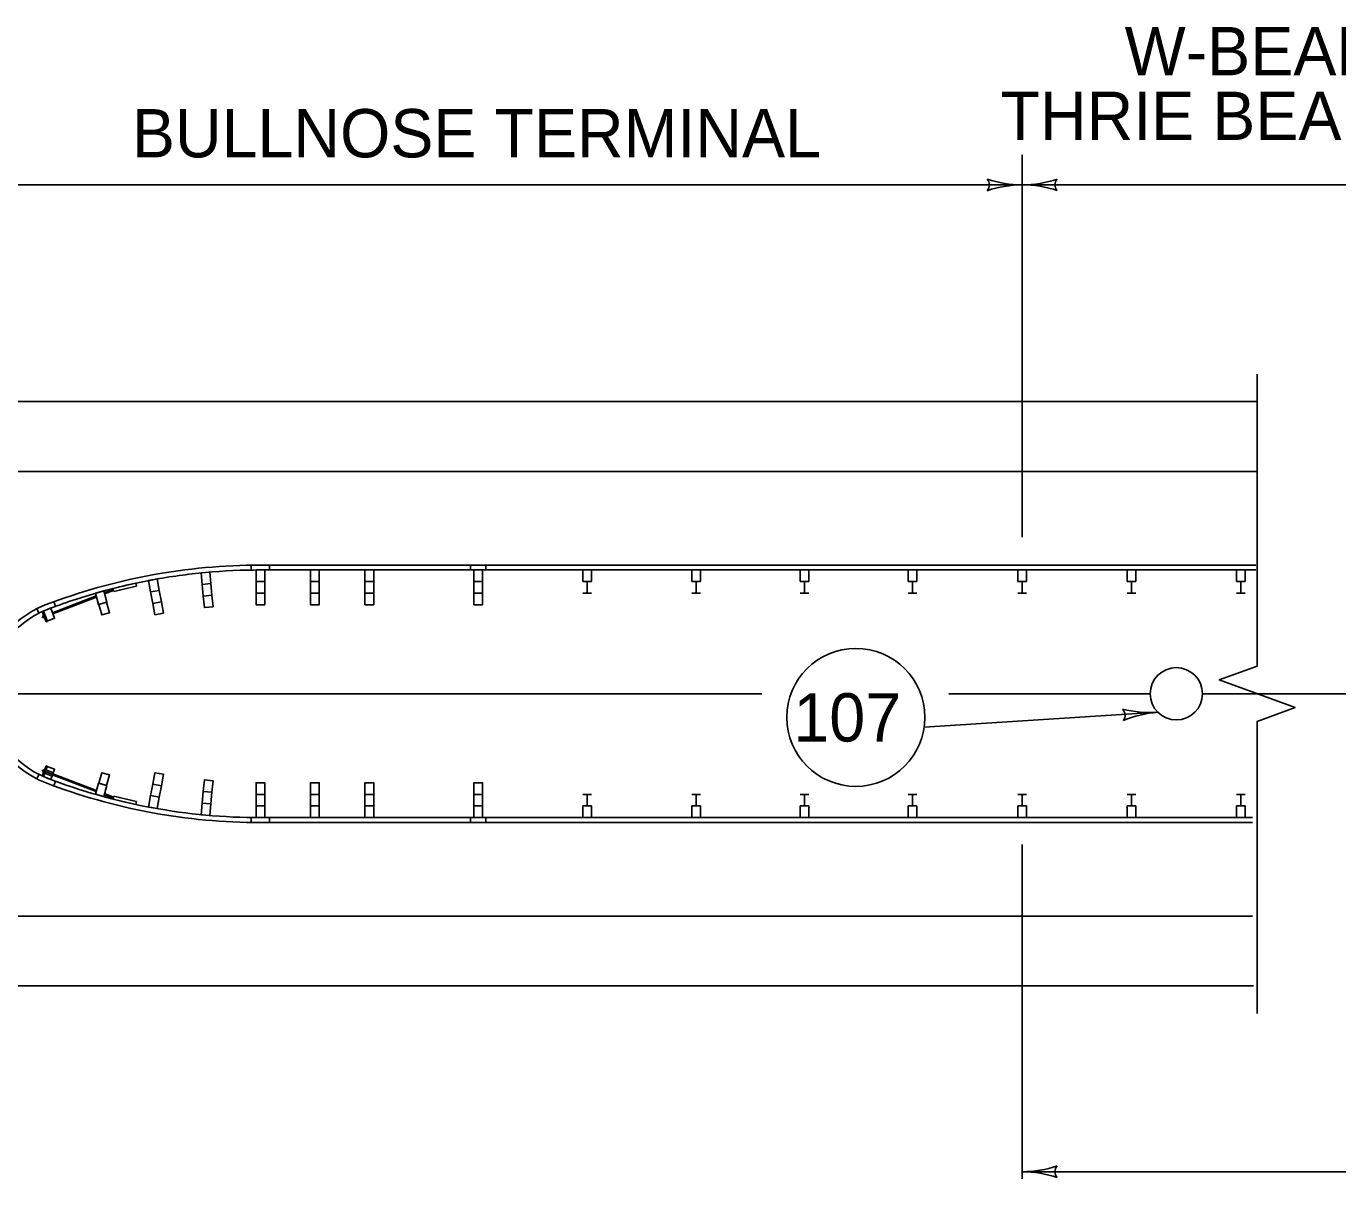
# Model space of a CAD drawing. Extents: x 503 to 668, y -7 to 93.
# Drawn here: x 602.57 to 621.58, y 41.59 to 58.3 of the extents above; entities that cross this region are included whole.
import ezdxf

# ---------------------------------------------------------------- set-up
doc = ezdxf.new("R2010")
doc.units = 0
for name, color, linetype in [('Level 1', 7, 'Continuous'), ('Level 10', 7, 'Continuous'), ('Level 11', 7, 'Continuous'), ('Level 2', 7, 'Continuous'), ('P_SDD_Details', 7, 'Continuous'), ('R_TS_DIM_PR', 7, 'Continuous')]:
    doc.layers.add(name, color=color, linetype=linetype)

msp = doc.modelspace()

# ---------------------------------------------------------------- linework, layer by layer
at = {"layer": 'Level 1'}
for centre, radius, start, end in [((616.402, 55.997), 0.127, 318.7746, 40.8913), ((617.006, 57.584), 1.587, 251.3472, 269.9939), ((617.006, 57.584), 1.587, 270.0061, 288.6528), ((617.609, 55.997), 0.127, 139.1087, 221.2254), ((617.006, 54.409), 1.587, 90, 108.6688), ((617.006, 54.41), 1.587, 90, 90.0122), ((617.006, 54.41), 1.587, 71.3312, 90), ((617.006, 54.409), 1.587, 89.9878, 90), ((618.369, 48.309), 0.127, 323.3097, 45.4264), ((618.855, 49.937), 1.587, 255.5322, 274.201), ((619.087, 46.771), 1.587, 94.2071, 112.8539), ((618.855, 49.937), 1.587, 274.201, 274.2132), ((617.006, 40.108), 1.587, 90, 90.0122), ((617.006, 43.283), 1.587, 270.0061, 288.6528), ((617.006, 40.108), 1.587, 71.3312, 90), ((617.609, 41.696), 0.127, 139.1087, 221.2254)]:
    msp.add_arc(centre, radius, start, end, dxfattribs=at)
at = {"layer": 'Level 10'}
for p, q in [((620.41, 51.844), (597.375, 51.844)), ((620.345, 45.399), (597.375, 45.399))]:
    msp.add_line(p, q, dxfattribs=at)
at = {"layer": 'Level 11'}
for p, q in [((605.833, 50.415), (605.833, 50.486)), ((605.965, 50.487), (620.393, 50.487)), ((605.965, 50.416), (612.219, 50.416)), ((606.097, 50.416), (606.097, 50.487)), ((609.011, 50.416), (609.011, 50.487)), ((609.233, 50.416), (609.233, 50.487)), ((610.638, 50.416), (610.638, 50.248)), ((610.765, 50.416), (610.765, 50.248)), ((620.39, 50.416), (612.214, 50.416)), ((612.219, 50.416), (612.219, 50.248)), ((612.345, 50.416), (612.345, 50.248)), ((613.788, 50.416), (613.788, 50.248)), ((613.914, 50.416), (613.914, 50.248)), ((615.354, 50.416), (615.354, 50.248)), ((615.48, 50.416), (615.48, 50.248)), ((616.943, 50.416), (616.943, 50.248)), ((617.069, 50.416), (617.069, 50.248)), ((618.528, 50.416), (618.528, 50.248)), ((618.654, 50.416), (618.654, 50.248)), ((620.11, 50.416), (620.11, 50.248)), ((620.236, 50.416), (620.236, 50.248)), ((604.159, 50.225), (604.168, 50.182)), ((610.765, 50.248), (610.638, 50.248)), ((610.701, 50.248), (610.701, 50.079)), ((612.345, 50.248), (612.219, 50.248)), ((612.282, 50.248), (612.282, 50.079)), ((613.914, 50.248), (613.788, 50.248)), ((613.851, 50.248), (613.851, 50.079)), ((615.48, 50.248), (615.354, 50.248)), ((615.417, 50.248), (615.417, 50.079)), ((617.069, 50.248), (616.943, 50.248)), ((617.006, 50.248), (617.006, 50.079)), ((618.654, 50.248), (618.528, 50.248)), ((618.591, 50.248), (618.591, 50.079)), ((620.236, 50.248), (620.11, 50.248)), ((620.173, 50.248), (620.173, 50.079)), ((602.953, 49.797), (603.585, 50.039)), ((602.959, 49.782), (603.589, 50.024)), ((603.432, 49.965), (603.47, 49.994)), ((603.476, 49.981), (603.515, 50.012)), ((603.52, 49.998), (603.559, 50.028)), ((603.565, 50.014), (603.587, 50.032)), ((603.703, 50.084), (603.834, 50.134)), ((603.707, 50.07), (603.754, 50.104)), ((603.708, 50.069), (603.839, 50.119)), ((603.756, 50.087), (603.805, 50.123)), ((603.831, 50.148), (603.842, 50.105)), ((603.834, 50.134), (603.839, 50.119)), ((610.638, 50.079), (610.765, 50.079)), ((612.219, 50.079), (612.345, 50.079)), ((613.788, 50.079), (613.914, 50.079)), ((615.354, 50.079), (615.48, 50.079)), ((616.943, 50.079), (617.069, 50.079)), ((618.528, 50.079), (618.654, 50.079)), ((620.11, 50.079), (620.236, 50.079)), ((602.727, 49.856), (602.753, 49.789)), ((602.805, 49.814), (602.863, 49.664)), ((602.82, 49.821), (602.878, 49.67)), ((602.957, 49.785), (602.988, 49.81)), ((602.971, 49.956), (602.996, 49.89)), ((602.992, 49.795), (603.027, 49.826)), ((603.033, 49.812), (603.073, 49.841)), ((603.077, 49.828), (603.117, 49.86)), ((603.122, 49.846), (603.161, 49.876)), ((603.166, 49.862), (603.205, 49.892)), ((603.21, 49.881), (603.25, 49.91)), ((603.255, 49.896), (603.293, 49.927)), ((603.299, 49.913), (603.338, 49.944)), ((603.343, 49.93), (603.382, 49.96)), ((603.387, 49.946), (603.427, 49.978)), ((602.804, 49.737), (602.813, 49.74)), ((602.804, 49.737), (602.808, 49.728)), ((602.808, 49.728), (602.817, 49.731)), ((602.811, 49.745), (602.822, 49.749)), ((602.819, 49.726), (602.811, 49.745)), ((602.814, 49.739), (602.824, 49.743)), ((602.823, 49.77), (602.815, 49.767)), ((602.815, 49.767), (602.836, 49.713)), ((602.816, 49.733), (602.827, 49.736)), ((602.819, 49.726), (602.829, 49.73)), ((602.822, 49.749), (602.829, 49.73)), ((602.823, 49.77), (602.843, 49.716)), ((602.843, 49.716), (602.836, 49.713)), ((602.878, 49.67), (602.863, 49.664)), ((602.805, 47.429), (602.863, 47.579)), ((602.819, 47.517), (602.811, 47.498)), ((602.815, 47.477), (602.836, 47.531)), ((602.819, 47.517), (602.829, 47.513)), ((602.843, 47.528), (602.836, 47.531)), ((602.965, 47.478), (602.857, 47.52)), ((602.878, 47.574), (602.863, 47.579)), ((602.876, 47.569), (602.878, 47.574)), ((602.727, 47.388), (602.753, 47.454)), ((602.804, 47.506), (602.808, 47.516)), ((602.804, 47.506), (602.813, 47.503)), ((602.808, 47.516), (602.817, 47.513)), ((602.811, 47.498), (602.822, 47.494)), ((602.814, 47.504), (602.824, 47.5)), ((602.823, 47.474), (602.815, 47.477)), ((602.816, 47.511), (602.827, 47.507)), ((602.822, 47.494), (602.829, 47.513)), ((602.946, 47.429), (602.838, 47.471)), ((602.956, 47.454), (602.848, 47.495)), ((602.953, 47.446), (603.585, 47.205)), ((602.957, 47.458), (602.988, 47.434)), ((602.959, 47.461), (603.589, 47.22)), ((602.971, 47.287), (602.996, 47.354)), ((602.992, 47.448), (603.027, 47.418)), ((603.033, 47.431), (603.073, 47.402)), ((603.077, 47.416), (603.117, 47.384)), ((603.122, 47.397), (603.161, 47.368)), ((603.166, 47.381), (603.205, 47.351)), ((603.21, 47.363), (603.25, 47.333)), ((603.255, 47.347), (603.293, 47.317)), ((603.299, 47.33), (603.338, 47.299)), ((603.343, 47.313), (603.382, 47.283)), ((603.387, 47.297), (603.427, 47.266)), ((603.432, 47.279), (603.47, 47.249)), ((603.476, 47.262), (603.515, 47.232)), ((603.52, 47.245), (603.559, 47.216)), ((603.565, 47.229), (603.587, 47.212)), ((603.703, 47.159), (603.834, 47.11)), ((603.707, 47.174), (603.754, 47.14)), ((603.708, 47.175), (603.839, 47.124)), ((603.756, 47.156), (603.805, 47.121)), ((603.831, 47.096), (603.842, 47.138)), ((610.638, 47.164), (610.765, 47.164)), ((610.701, 46.996), (610.701, 47.164)), ((612.219, 47.164), (612.345, 47.164)), ((612.282, 46.996), (612.282, 47.164)), ((613.788, 47.164), (613.914, 47.164)), ((613.851, 46.996), (613.851, 47.164)), ((615.354, 47.164), (615.48, 47.164)), ((615.417, 46.996), (615.417, 47.164)), ((616.943, 47.164), (617.069, 47.164)), ((617.006, 46.996), (617.006, 47.164)), ((618.528, 47.164), (618.654, 47.164)), ((618.591, 46.996), (618.591, 47.164)), ((620.11, 47.164), (620.236, 47.164)), ((620.173, 46.996), (620.173, 47.164)), ((603.834, 47.11), (603.839, 47.124)), ((604.159, 47.019), (604.168, 47.062)), ((610.765, 46.996), (610.638, 46.996)), ((610.638, 46.827), (610.638, 46.996)), ((610.765, 46.827), (610.765, 46.996)), ((612.345, 46.996), (612.219, 46.996)), ((612.219, 46.827), (612.219, 46.996)), ((612.345, 46.827), (612.345, 46.996)), ((613.914, 46.996), (613.788, 46.996)), ((613.788, 46.827), (613.788, 46.996)), ((613.914, 46.827), (613.914, 46.996)), ((615.48, 46.996), (615.354, 46.996)), ((615.354, 46.827), (615.354, 46.996)), ((615.48, 46.827), (615.48, 46.996)), ((617.069, 46.996), (616.943, 46.996)), ((616.943, 46.827), (616.943, 46.996)), ((617.069, 46.827), (617.069, 46.996)), ((618.654, 46.996), (618.528, 46.996)), ((618.528, 46.827), (618.528, 46.996)), ((618.654, 46.827), (618.654, 46.996)), ((620.236, 46.996), (620.11, 46.996)), ((620.11, 46.827), (620.11, 46.996)), ((620.236, 46.827), (620.236, 46.996)), ((605.833, 46.828), (605.833, 46.757)), ((605.965, 46.827), (612.219, 46.827)), ((606.097, 46.827), (606.097, 46.756)), ((609.011, 46.827), (609.011, 46.756)), ((609.233, 46.827), (609.233, 46.756)), ((620.345, 46.827), (612.219, 46.827)), ((605.965, 46.756), (620.345, 46.756))]:
    msp.add_line(p, q, dxfattribs=at)
for points in [[(605.106, 50.374), (605.232, 50.385), (605.248, 50.218), (605.122, 50.206), (605.106, 50.374)], [(605.902, 50.416), (606.028, 50.416), (606.028, 50.248), (605.902, 50.248), (605.902, 50.416)], [(606.691, 50.416), (606.818, 50.416), (606.818, 50.248), (606.691, 50.248), (606.691, 50.416)], [(607.481, 50.416), (607.607, 50.416), (607.607, 50.248), (607.481, 50.248), (607.481, 50.416)], [(609.059, 50.416), (609.186, 50.416), (609.186, 50.248), (609.059, 50.248), (609.059, 50.416)], [(604.345, 50.263), (604.469, 50.286), (604.499, 50.12), (604.375, 50.097), (604.345, 50.263)], [(605.122, 50.206), (605.248, 50.218), (605.263, 50.05), (605.138, 50.038), (605.122, 50.206)], [(605.902, 50.248), (606.028, 50.248), (606.028, 50.079), (605.902, 50.079), (605.902, 50.248)], [(606.691, 50.248), (606.818, 50.248), (606.818, 50.079), (606.691, 50.079), (606.691, 50.248)], [(607.481, 50.248), (607.607, 50.248), (607.607, 50.079), (607.481, 50.079), (607.481, 50.248)], [(609.059, 50.248), (609.186, 50.248), (609.186, 50.079), (609.059, 50.079), (609.059, 50.248)], [(603.574, 50.078), (603.696, 50.112), (603.741, 49.95), (603.619, 49.916), (603.574, 50.078)], [(604.375, 50.097), (604.499, 50.12), (604.53, 49.954), (604.405, 49.931), (604.375, 50.097)], [(605.138, 50.038), (605.263, 50.05), (605.279, 49.882), (605.153, 49.87), (605.138, 50.038)], [(605.902, 50.079), (606.028, 50.079), (606.028, 49.911), (605.902, 49.911), (605.902, 50.079)], [(606.691, 50.079), (606.818, 50.079), (606.818, 49.911), (606.691, 49.911), (606.691, 50.079)], [(607.481, 50.079), (607.607, 50.079), (607.607, 49.911), (607.481, 49.911), (607.481, 50.079)], [(609.059, 50.079), (609.186, 50.079), (609.186, 49.911), (609.059, 49.911), (609.059, 50.079)], [(602.805, 49.816), (602.927, 49.863), (602.984, 49.716), (602.876, 49.675), (602.819, 49.822)], [(603.625, 49.917), (603.736, 49.949), (603.779, 49.797), (603.667, 49.765), (603.625, 49.917)], [(604.405, 49.931), (604.53, 49.954), (604.56, 49.789), (604.436, 49.766), (604.405, 49.931)], [(602.82, 47.423), (602.927, 47.38), (602.984, 47.527), (602.876, 47.569), (602.82, 47.423)], [(603.574, 47.165), (603.696, 47.131), (603.741, 47.293), (603.619, 47.327), (603.574, 47.165)], [(603.625, 47.326), (603.736, 47.295), (603.779, 47.447), (603.667, 47.478), (603.625, 47.326)], [(604.405, 47.312), (604.53, 47.289), (604.56, 47.455), (604.436, 47.478), (604.405, 47.312)], [(605.138, 47.205), (605.263, 47.194), (605.279, 47.362), (605.153, 47.373), (605.138, 47.205)], [(605.902, 47.164), (606.028, 47.164), (606.028, 47.333), (605.902, 47.333), (605.902, 47.164)], [(606.691, 47.164), (606.818, 47.164), (606.818, 47.333), (606.691, 47.333), (606.691, 47.164)], [(607.481, 47.164), (607.607, 47.164), (607.607, 47.333), (607.481, 47.333), (607.481, 47.164)], [(609.059, 47.164), (609.186, 47.164), (609.186, 47.333), (609.059, 47.333), (609.059, 47.164)], [(604.345, 46.981), (604.469, 46.958), (604.499, 47.124), (604.375, 47.146), (604.345, 46.981)], [(604.375, 47.146), (604.499, 47.124), (604.53, 47.289), (604.405, 47.312), (604.375, 47.146)], [(605.122, 47.038), (605.248, 47.026), (605.263, 47.194), (605.138, 47.205), (605.122, 47.038)], [(605.902, 46.996), (606.028, 46.996), (606.028, 47.164), (605.902, 47.164), (605.902, 46.996)], [(606.691, 46.996), (606.818, 46.996), (606.818, 47.164), (606.691, 47.164), (606.691, 46.996)], [(607.481, 46.996), (607.607, 46.996), (607.607, 47.164), (607.481, 47.164), (607.481, 46.996)], [(609.059, 46.996), (609.186, 46.996), (609.186, 47.164), (609.059, 47.164), (609.059, 46.996)], [(605.107, 46.87), (605.232, 46.858), (605.248, 47.026), (605.122, 47.038), (605.107, 46.87)], [(605.902, 46.827), (606.028, 46.827), (606.028, 46.996), (605.902, 46.996), (605.902, 46.827)], [(606.691, 46.827), (606.818, 46.827), (606.818, 46.996), (606.691, 46.996), (606.691, 46.827)], [(607.481, 46.827), (607.607, 46.827), (607.607, 46.996), (607.481, 46.996), (607.481, 46.827)], [(609.059, 46.827), (609.186, 46.827), (609.186, 46.996), (609.059, 46.996), (609.059, 46.827)]]:
    msp.add_lwpolyline(points, dxfattribs=at)
for centre, radius, start, end in [((605.965, 41.797), 8.69, 89.9996, 111.02), ((605.965, 41.797), 8.619, 95.2963, 100.4167), ((605.965, 41.797), 8.619, 89.9996, 95.2963), ((605.965, 41.797), 8.619, 100.4167, 105.6858), ((605.965, 41.797), 8.619, 102.0959, 104.3344), ((605.965, 41.797), 8.575, 102.0959, 104.3344), ((605.965, 41.797), 8.619, 105.6858, 111.02), ((603.346, 48.622), 1.38, 111.1413, 248.8587), ((603.346, 48.622), 1.309, 111.1413, 248.8587), ((605.965, 55.446), 8.69, 248.98, 270.0004), ((605.965, 55.446), 8.619, 248.98, 270.0004), ((605.965, 55.446), 8.575, 255.6656, 257.9041), ((605.965, 55.446), 8.619, 255.6656, 257.9041)]:
    msp.add_arc(centre, radius, start, end, dxfattribs=at)
at = {"layer": 'Level 2'}
for p, q in [((617.006, 50.889), (617.006, 56.434)), ((601.962, 55.997), (617.006, 55.997)), ((617.006, 55.997), (625.919, 55.997)), ((597.375, 48.622), (613.234, 48.622)), ((615.94, 48.622), (618.86, 48.622)), ((619.618, 48.622), (623.355, 48.622)), ((618.971, 48.354), (615.585, 48.138)), ((617.006, 41.594), (617.006, 46.436)), ((617.006, 41.696), (625.919, 41.695))]:
    msp.add_line(p, q, dxfattribs=at)
msp.add_lwpolyline([(620.41, 53.255), (620.41, 49.022), (619.86, 48.822), (620.96, 48.422), (620.41, 48.221), (620.41, 43.988)], dxfattribs=at)
for centre, radius in [((614.595, 48.28), 1), ((619.239, 48.622), 0.379)]:
    msp.add_circle(centre, radius, dxfattribs=at)
at = {"layer": 'P_SDD_Details'}
for p, q in [((620.41, 52.855), (597.375, 52.855)), ((620.359, 44.389), (597.375, 44.389))]:
    msp.add_line(p, q, dxfattribs=at)

# ---------------------------------------------------------------- texts
at = {"layer": 'R_TS_DIM_PR'}
for s, p in [('W-BEAM OR', (618.491, 57.585)), ('THRIE BEAM (L.F.)', (616.691, 56.647)), ('BULLNOSE TERMINAL', (604.103, 56.395)), ('107', (613.689, 47.93))]:
    msp.add_text(s, height=0.7, dxfattribs=at).set_placement(p)

doc.saveas('drawing.dxf')
